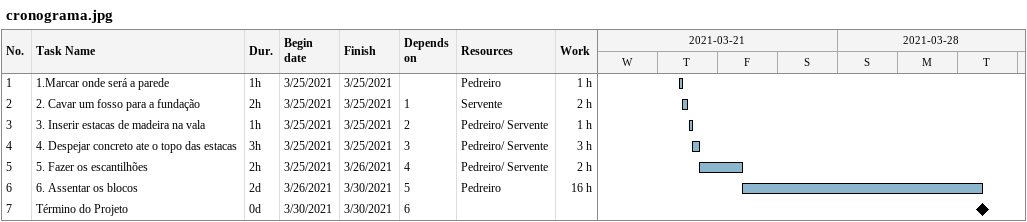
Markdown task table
cronograma.jpg

| ID | Task | Duration | Start | Finish | Predecessors | Resources | Work (h) |
|---|---|---|---|---|---|---|---|
| 1 | 1.Marcar onde será a parede | 1h | 2021-03-25 | 2021-03-25 |  | Pedreiro | 1 |
| 2 | 2. Cavar um fosso para a fundação | 2h | 2021-03-25 | 2021-03-25 | 1 | Servente | 2 |
| 3 | 3. Inserir estacas de madeira na vala | 1h | 2021-03-25 | 2021-03-25 | 2 | Pedreiro/ Servente | 1 |
| 4 | 4. Despejar concreto ate o topo das estacas | 3h | 2021-03-25 | 2021-03-25 | 3 | Pedreiro/ Servente | 3 |
| 5 | 5. Fazer os escantilhões | 2h | 2021-03-25 | 2021-03-26 | 4 | Pedreiro/ Servente | 2 |
| 6 | 6. Assentar os blocos | 2d | 2021-03-26 | 2021-03-30 | 5 | Pedreiro | 16 |
| 7 | Término do Projeto | 0d | 2021-03-30 | 2021-03-30 | 6 |  |  |
